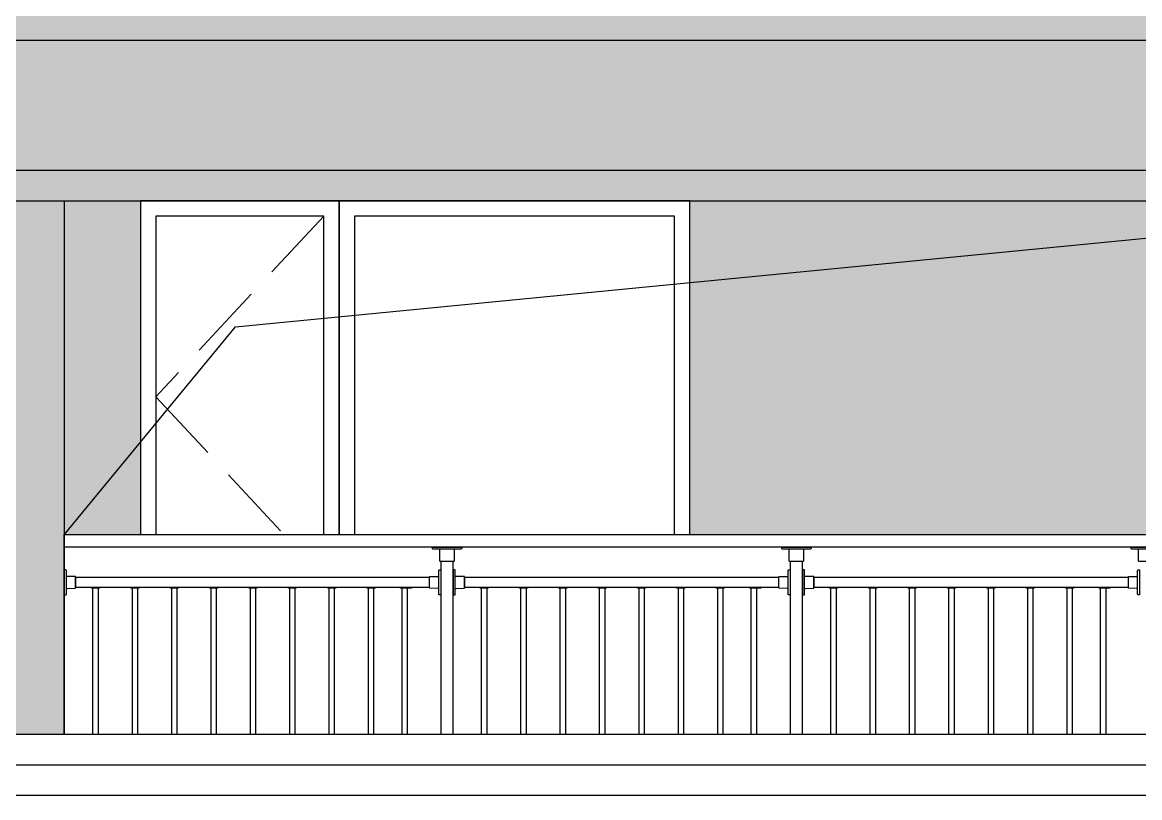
# Model space of a CAD drawing. Extents: x -12446 to 284554, y -295110 to 165007.
# Drawn here: x 15566 to 19228, y -210926 to -208384 of the extents above; entities that cross this region are included whole.
import ezdxf

# ---------------------------------------------------------------- set-up
doc = ezdxf.new("R2010")
doc.units = 0
doc.header["$LTSCALE"] = 1000
doc.linetypes.add('AX-14-E$0$AX-85-M02$0$DASH', pattern=[0.35, 0.25, -0.1])
doc.layers.get('0').update_dxf_attribs({"linetype": 'CONTINUOUS'})
for name, color, linetype in [('A-Anno-Note', 241, 'CONTINUOUS'), ('AX-14-comp-tc$0$灰褐色真石漆', 15, 'CONTINUOUS'), ('AX-14-E$0$A-Detl-Fine', 152, 'CONTINUOUS'), ('AX-14-E$0$A-Detl-Medm', 40, 'CONTINUOUS'), ('AX-14-E$0$A-Detl-Patt', 8, 'CONTINUOUS'), ('AX-14-E$0$A-Detl-Thin', 131, 'CONTINUOUS'), ('AX-14-E$0$A-elev-HRAL', 61, 'CONTINUOUS'), ('AX-14-E$0$栏杆型材', 82, 'CONTINUOUS'), ('AX-14-E$0$阳台栏杆扶手', 82, 'CONTINUOUS')]:
    doc.layers.add(name, color=color, linetype=linetype)

# ---------------------------------------------------------------- blocks, each defined once
blk = doc.blocks.new('AX-14-E$0$32固定座立面')
at = {"layer": 'AX-14-E$0$栏杆型材', "color": 6, "linetype": 'Continuous'}
blk.add_line((-7, -22.5), (-7, 22.5), dxfattribs=at)
blk.add_lwpolyline([(-7, -22.5, 0.41166), (-10, -19.5), (-36, -19.3, -0.41166), (-37, -18.3), (-37, 18.3, -0.41166), (-36, 19.3), (-10, 19.5, 0.41166), (-7, 22.5), (-7, 39, -0.41166), (-5, 41), (0, 41.1), (0, -41.1), (-5, -41, -0.41166), (-7, -39)], format="xyb", close=True, dxfattribs=at)
blk = doc.blocks.new('AX-14-E$0$40固定座立图')
at = {"layer": 'AX-14-E$0$A-elev-HRAL', "color": 6, "linetype": 'Continuous'}
blk.add_line((-26.5, -7), (26.5, -7), dxfattribs=at)
blk.add_lwpolyline([(48, -5), (48.1, 0), (-48.1, 0), (-48, -5, 0.41166), (-46, -7), (-26.5, -7, -0.41166), (-23.5, -10), (-23.2, -46, 0.41166), (-22.2, -47), (22.2, -47, 0.41166), (23.2, -46), (23.5, -10, -0.41166), (26.5, -7), (46, -7, 0.41166)], format="xyb", close=True, dxfattribs=at)
blk = doc.blocks.new('AX-14-E$0$14141415YHTR4H54H56D')
at = {"layer": 'AX-14-E$0$A-Detl-Fine'}
for points in [[(14601, 1855), (14601, 2900), (14050, 2900), (14050, 1855)], [(15750, 1855), (15750, 2900), (14701, 2900), (14701, 1855)]]:
    blk.add_lwpolyline(points, dxfattribs=at)
at = {"layer": 'AX-14-E$0$A-Detl-Patt', "linetype": 'AX-14-E$0$AX-85-M02$0$DASH'}
blk.add_lwpolyline([(14601, 2900), (14050, 2307.5), (14470.8, 1855)], dxfattribs=at)
at = {"layer": 'AX-14-E$0$A-Detl-Thin'}
blk.add_line((13750, 2950), (13750, 0), dxfattribs=at)
for points in [[(14651, 1855), (14651, 2950), (14000, 2950), (14000, 1855)], [(15800, 1855), (15800, 2950), (14651, 2950), (14651, 1855)], [(13750, 855), (13750, 1855)]]:
    blk.add_lwpolyline(points, dxfattribs=at)
at = {"layer": 'AX-14-E$0$A-elev-HRAL', "ltscale": 10}
for points in [[(13865, 1683, -0.414214), (13865.5, 1682.5), (13865.5, 1680.5, -0.414214), (13865, 1680), (13840, 1680, -0.414214), (13839.5, 1680.5), (13839.5, 1682.5, -0.414214), (13840, 1683)], [(13994, 1683, -0.414214), (13994.5, 1682.5), (13994.5, 1680.5, -0.414214), (13994, 1680), (13969, 1680, -0.414214), (13968.5, 1680.5), (13968.5, 1682.5, -0.414214), (13969, 1683)], [(14123, 1683, -0.414214), (14123.5, 1682.5), (14123.5, 1680.5, -0.414214), (14123, 1680), (14098, 1680, -0.414214), (14097.5, 1680.5), (14097.5, 1682.5, -0.414214), (14098, 1683)], [(14252, 1683, -0.414214), (14252.5, 1682.5), (14252.5, 1680.5, -0.414214), (14252, 1680), (14227, 1680, -0.414214), (14226.5, 1680.5), (14226.5, 1682.5, -0.414214), (14227, 1683)], [(14381, 1683, -0.414214), (14381.5, 1682.5), (14381.5, 1680.5, -0.414214), (14381, 1680), (14356, 1680, -0.414214), (14355.5, 1680.5), (14355.5, 1682.5, -0.414214), (14356, 1683)], [(14510, 1683, -0.414214), (14510.5, 1682.5), (14510.5, 1680.5, -0.414214), (14510, 1680), (14485, 1680, -0.414214), (14484.5, 1680.5), (14484.5, 1682.5, -0.414214), (14485, 1683)], [(14639, 1683, -0.414214), (14639.5, 1682.5), (14639.5, 1680.5, -0.414214), (14639, 1680), (14614, 1680, -0.414214), (14613.5, 1680.5), (14613.5, 1682.5, -0.414214), (14614, 1683)], [(14768, 1683, -0.414214), (14768.5, 1682.5), (14768.5, 1680.5, -0.414214), (14768, 1680), (14743, 1680, -0.414214), (14742.5, 1680.5), (14742.5, 1682.5, -0.414214), (14743, 1683)], [(14888, 1683, -0.414214), (14888.5, 1682.5), (14888.5, 1680.5, -0.414214), (14888, 1680), (14853, 1680, -0.414214), (14852.5, 1680.5), (14852.5, 1682.5, -0.414214), (14853, 1683)], [(15138.6, 1683, -0.414214), (15139.1, 1682.5), (15139.1, 1680.5, -0.414214), (15138.6, 1680), (15113.6, 1680, -0.414214), (15113.1, 1680.5), (15113.1, 1682.5, -0.414214), (15113.6, 1683)], [(15267.6, 1683, -0.414214), (15268.1, 1682.5), (15268.1, 1680.5, -0.414214), (15267.6, 1680), (15242.6, 1680, -0.414214), (15242.1, 1680.5), (15242.1, 1682.5, -0.414214), (15242.6, 1683)], [(15396.6, 1683, -0.414214), (15397.1, 1682.5), (15397.1, 1680.5, -0.414214), (15396.6, 1680), (15371.6, 1680, -0.414214), (15371.1, 1680.5), (15371.1, 1682.5, -0.414214), (15371.6, 1683)], [(15525.6, 1683, -0.414214), (15526.1, 1682.5), (15526.1, 1680.5, -0.414214), (15525.6, 1680), (15500.6, 1680, -0.414214), (15500.1, 1680.5), (15500.1, 1682.5, -0.414214), (15500.6, 1683)], [(15654.6, 1683, -0.414214), (15655.1, 1682.5), (15655.1, 1680.5, -0.414214), (15654.6, 1680), (15629.6, 1680, -0.414214), (15629.1, 1680.5), (15629.1, 1682.5, -0.414214), (15629.6, 1683)], [(15783.6, 1683, -0.414214), (15784.1, 1682.5), (15784.1, 1680.5, -0.414214), (15783.6, 1680), (15758.6, 1680, -0.414214), (15758.1, 1680.5), (15758.1, 1682.5, -0.414214), (15758.6, 1683)], [(15912.6, 1683, -0.414214), (15913.1, 1682.5), (15913.1, 1680.5, -0.414214), (15912.6, 1680), (15887.6, 1680, -0.414214), (15887.1, 1680.5), (15887.1, 1682.5, -0.414214), (15887.6, 1683)], [(16032.6, 1683, -0.414214), (16033.1, 1682.5), (16033.1, 1680.5, -0.414214), (16032.6, 1680), (15997.6, 1680, -0.414214), (15997.1, 1680.5), (15997.1, 1682.5, -0.414214), (15997.6, 1683)], [(16283.6, 1683, -0.414214), (16284.1, 1682.5), (16284.1, 1680.5, -0.414214), (16283.6, 1680), (16258.6, 1680, -0.414214), (16258.1, 1680.5), (16258.1, 1682.5, -0.414214), (16258.6, 1683)], [(16412.6, 1683, -0.414214), (16413.1, 1682.5), (16413.1, 1680.5, -0.414214), (16412.6, 1680), (16387.6, 1680, -0.414214), (16387.1, 1680.5), (16387.1, 1682.5, -0.414214), (16387.6, 1683)], [(16541.6, 1683, -0.414214), (16542.1, 1682.5), (16542.1, 1680.5, -0.414214), (16541.6, 1680), (16516.6, 1680, -0.414214), (16516.1, 1680.5), (16516.1, 1682.5, -0.414214), (16516.6, 1683)], [(16670.6, 1683, -0.414214), (16671.1, 1682.5), (16671.1, 1680.5, -0.414214), (16670.6, 1680), (16645.6, 1680, -0.414214), (16645.1, 1680.5), (16645.1, 1682.5, -0.414214), (16645.6, 1683)], [(16799.6, 1683, -0.414214), (16800.1, 1682.5), (16800.1, 1680.5, -0.414214), (16799.6, 1680), (16774.6, 1680, -0.414214), (16774.1, 1680.5), (16774.1, 1682.5, -0.414214), (16774.6, 1683)], [(16928.6, 1683, -0.414214), (16929.1, 1682.5), (16929.1, 1680.5, -0.414214), (16928.6, 1680), (16903.6, 1680, -0.414214), (16903.1, 1680.5), (16903.1, 1682.5, -0.414214), (16903.6, 1683)], [(17057.6, 1683, -0.414214), (17058.1, 1682.5), (17058.1, 1680.5, -0.414214), (17057.6, 1680), (17032.6, 1680, -0.414214), (17032.1, 1680.5), (17032.1, 1682.5, -0.414214), (17032.6, 1683)], [(17177.6, 1683, -0.414214), (17178.1, 1682.5), (17178.1, 1680.5, -0.414214), (17177.6, 1680), (17142.6, 1680, -0.414214), (17142.1, 1680.5), (17142.1, 1682.5, -0.414214), (17142.6, 1683)]]:
    blk.add_lwpolyline(points, format="xyb", close=True, dxfattribs=at)
for points in [[(13843, 920), (13862, 920), (13862, 1680), (13843, 1680)], [(13972, 920), (13991, 920), (13991, 1680), (13972, 1680)], [(14101, 920), (14120, 920), (14120, 1680), (14101, 1680)], [(14230, 920), (14249, 920), (14249, 1680), (14230, 1680)], [(14359, 920), (14378, 920), (14378, 1680), (14359, 1680)], [(14488, 920), (14507, 920), (14507, 1680), (14488, 1680)], [(14617, 920), (14636, 920), (14636, 1680), (14617, 1680)], [(14746, 920), (14765, 920), (14765, 1680), (14746, 1680)], [(14856, 920), (14875, 920), (14875, 1680), (14856, 1680)], [(15116.6, 920), (15135.6, 920), (15135.6, 1680), (15116.6, 1680)], [(15245.6, 920), (15264.6, 920), (15264.6, 1680), (15245.6, 1680)], [(15374.6, 920), (15393.6, 920), (15393.6, 1680), (15374.6, 1680)], [(15503.6, 920), (15522.6, 920), (15522.6, 1680), (15503.6, 1680)], [(15632.6, 920), (15651.6, 920), (15651.6, 1680), (15632.6, 1680)], [(15761.6, 920), (15780.6, 920), (15780.6, 1680), (15761.6, 1680)], [(15890.6, 920), (15909.6, 920), (15909.6, 1680), (15890.6, 1680)], [(16000.6, 920), (16019.6, 920), (16019.6, 1680), (16000.6, 1680)], [(16261.6, 920), (16280.6, 920), (16280.6, 1680), (16261.6, 1680)], [(16390.6, 920), (16409.6, 920), (16409.6, 1680), (16390.6, 1680)], [(16519.6, 920), (16538.6, 920), (16538.6, 1680), (16519.6, 1680)], [(16648.6, 920), (16667.6, 920), (16667.6, 1680), (16648.6, 1680)], [(16777.6, 920), (16796.6, 920), (16796.6, 1680), (16777.6, 1680)], [(16906.6, 920), (16925.6, 920), (16925.6, 1680), (16906.6, 1680)], [(17035.6, 920), (17054.6, 920), (17054.6, 1680), (17035.6, 1680)], [(17145.6, 920), (17164.6, 920), (17164.6, 1680), (17145.6, 1680)]]:
    blk.add_lwpolyline(points, close=True, dxfattribs=at)
at = {"layer": 'AX-14-E$0$栏杆型材'}
for points in [[(14984.5, 1768), (14984.5, 855), (15024.5, 855), (15024.5, 1768)], [(16129.5, 1768), (16129.5, 855), (16169.5, 855), (16169.5, 1768)], [(13787, 1683), (14947.5, 1683), (14947.5, 1715), (13787, 1715)], [(16206.5, 1683), (17237.5, 1683), (17237.5, 1715), (16206.5, 1715)]]:
    blk.add_lwpolyline(points, close=True, dxfattribs=at)
for points in [[(16092.5, 1715), (15061.5, 1715), (15061.5, 1683), (16092.5, 1683)], [(15298, 1683), (16092.5, 1683), (16092.5, 1715), (15314.3, 1715)]]:
    blk.add_lwpolyline(points, dxfattribs=at)
at = {"layer": 'AX-14-E$0$阳台栏杆扶手'}
for p, q in [((15314.3, 1855), (13750, 1855)), ((18549.5, 1855), (15314.3, 1855)), ((15314.3, 1815), (13750, 1815)), ((18549.5, 1815), (15314.3, 1815))]:
    blk.add_line(p, q, dxfattribs=at)
at = {"layer": 'AX-14-E$0$A-elev-HRAL', "xscale": -1}
for name, p in [('AX-14-E$0$40固定座立图', (15004.5, 1815)), ('AX-14-E$0$40固定座立图', (16149.5, 1815)), ('AX-14-E$0$40固定座立图', (17294.5, 1815)), ('AX-14-E$0$32固定座立面', (13750, 1699)), ('AX-14-E$0$32固定座立面', (15024.5, 1699)), ('AX-14-E$0$32固定座立面', (16169.5, 1699))]:
    blk.add_blockref(name, p, dxfattribs=at)
at = {"layer": 'AX-14-E$0$A-elev-HRAL'}
for p in [(14984.5, 1699), (16129.5, 1699), (17274.5, 1699)]:
    blk.add_blockref('AX-14-E$0$32固定座立面', p, dxfattribs=at)
blk = doc.blocks.new('AX-14-E$0$A$C4D5E14F1')
at = {"layer": 'AX-14-E$0$A-Detl-Thin'}
for p, q in [((12050, 100), (20650, 100)), ((12050, 0), (20650, 0))]:
    blk.add_line(p, q, dxfattribs=at)
blk.add_lwpolyline([(19549.5, 525), (13150, 525)], dxfattribs=at)
blk = doc.blocks.new('AX-14-E$0$FAGSGSGJDSGUJDSGFKSSGAFUKSF')
at = {"layer": 'AX-14-E$0$A-Detl-Thin', "color": 6}
blk.add_lwpolyline([(29300, 2263.2), (5550, 2263.2)], dxfattribs=at)
blk.add_wipeout([(5550, 2263.2), (5550, 2163.2), (5600, 2163.2), (5600, 2063.2), (5647.8, 2063.2), (5800, 1598.2), (5850, 1598.2), (5850, 1328.2), (5800, 1328.2), (5800, 1228.2), (7569.5, 1228.2), (7569.5, 1163.2), (7549.5, 1163.2), (7549.5, 1063.2), (27150, 1063.2), (27150, 1163.2), (27130, 1163.2), (27130, 1228.2), (29050, 1228.2), (29050, 1328.2), (29000, 1328.2), (29000, 1598.2), (29050, 1598.2), (29200, 2063.2), (29250, 2063.2), (29250, 2163.2), (29300, 2163.2), (29300, 2263.2)]).dxf.layer = 'AX-14-E$0$A-Detl-Medm'
at = {"layer": 'AX-14-E$0$A-Detl-Medm'}
for p, q in [((27400, 2263.2), (7299.5, 2263.2)), ((27399.5, 2163.2), (7300, 2163.2)), ((27379.9, 2063.2), (7319.7, 2063.2))]:
    blk.add_line(p, q, dxfattribs=at)
blk = doc.blocks.new('AX-14-comp-tc')
at = {"layer": 'AX-14-comp-tc$0$灰褐色真石漆'}
h = blk.add_hatch(dxfattribs=at)
h.set_pattern_fill('离散材料', color=256, scale=50)
h.set_pattern_definition([(0, (217.28, 3094), (132, 228), [12, -201, 9, -87, 18, -213]), (10, (160.28, 3217), (80.67614, 285.3443), [21, -51, 27, -159, 15, -198]), (20, (130.28, 3121), (133.47095, 220.97625), [24, -165, 21, -123, 15, -96]), (30, (217.28, 3103), (-21.96926, 254.05187), [15, -99, 12, -147, 9, -195]), (40, (133.28, 3169), (33.83592, 216.37036), [12, -132, 9, -84, 24, -153]), (50, (178.28, 3061), (-80.24786, 235.7335), [6, -111, 15, -183, 18, -93]), (60, (187.28, 3082), (-99.47303, 223.70766), [15, -123, 6, -144, 12, -111]), (70, (154.28, 3046), (-109.89227, 215.58685), [9, -57, 18, -96, 12, -132]), (80, (169.28, 3223), (-208.56534, 164.71945), [21, -132, 9, -156, 18, -147]), (90, (187.28, 3094), (-264, 111), [18, -93, 12, -183, 6, -186]), (100, (139.28, 3187), (-247.97146, 145.1453), [21, -117, 18, -96, 21, -219]), (110, (118.28, 3016), (-240.44034, 81.69114), [24, -78, 12, -159, 18, -174]), (120, (37.28, 3052), (-286.64994, 28.49227), [15, -201, 18, -93, 21, -123]), (130, (103.28, 2986), (-279.10777, 71.26608), [9, -66, 12, -129, 24, -168]), (140, (13.28, 3226), (-220.59685, -34.20569), [18, -108, 21, -93, 12, -126]), (150, (262.28, 2968), (-204.82497, -120.76726), [12, -84, 24, -186, 21, -171]), (160, (64.28, 3136), (-237.90107, -162.4287), [18, -126, 15, -114, 12, -183]), (170, (82.28, 3064), (-215.64405, -169.12317), [27, -99, 18, -135, 24, -132])])
h.paths.add_polyline_path([(22452.4, -214746.9), (13852.4, -214746.9), (13852.4, -215391.9), (14652.4, -215391.9), (14652.4, -217141.9), (15552.4, -217141.9), (15552.4, -216486.9), (15802.4, -216486.9), (15802.4, -215391.9), (17602.4, -215391.9), (17602.4, -216486.9), (19102.4, -216486.9), (19102.4, -215391.9), (20351.9, -215391.9), (20351.9, -217141.9), (21351.9, -217141.9), (21351.9, -215391.9), (22452.4, -215391.9)])
blk = doc.blocks.new('AX-14-E')
blk.add_blockref('AX-14-E$0$14141415YHTR4H54H56D', (1953.9, -211919.4))
blk.add_blockref('AX-14-E$0$A$C4D5E14F1', (1953.9, -208969.4))
at = {"layer": 'AX-14-E$0$A-Detl-Thin'}
blk.add_blockref('AX-14-E$0$FAGSGSGJDSGUJDSGFKSSGAFUKSF', (1153.9, -212982.6), dxfattribs=at)
at = {"layer": 'AX-14-E$0$A-Detl-Patt'}
blk.add_lwpolyline([(15703.9, -210064.4), (16265.6, -209382.1), (20503.5, -208969.4)], dxfattribs=at)
blk.add_lwpolyline([(15703.9, -210064.4), (16265.6, -209382.1), (20503.5, -208969.4)], dxfattribs=at)
at = {"layer": 'AX-14-E$0$A-Detl-Thin'}
blk.add_blockref('AX-14-comp-tc', (152.8, 6422.5), dxfattribs=at)

msp = doc.modelspace()

# ---------------------------------------------------------------- block references
at = {"layer": 'A-Anno-Note'}
msp.add_blockref('AX-14-E', (0, 0), dxfattribs=at)

doc.saveas('drawing.dxf')
